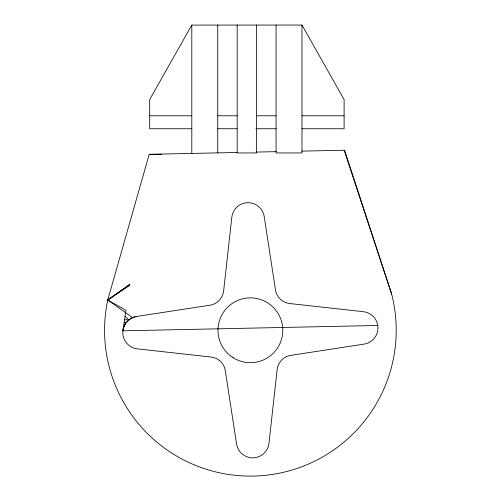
<?xml version="1.0" encoding="UTF-8"?>
<svg xmlns="http://www.w3.org/2000/svg" width="501" height="501" viewBox="0 0 501 501"><rect width="100%" height="100%" fill="white"/><g stroke="black" fill="none" stroke-linecap="round" stroke-linejoin="round"><path stroke-width="0.75" d="M377.798 325.481L122.895 330.817L125.945 310.351L107.746 299.986L149.204 154.314L237.43 152.467M122.895 330.817C123.722 323.646 129.527 317.59 136.654 316.457L209.988 305.197A16.201 16.201 0 0 0 223.634 290.968L231.813 217.227A16.345 16.345 0 0 1 264.215 216.551L275.469 289.885A16.201 16.201 0 0 0 289.703 303.531L363.438 311.71A16.345 16.345 0 0 1 364.121 344.106L290.787 355.366A16.201 16.201 0 0 0 277.141 369.594L268.962 443.335A16.345 16.345 0 0 1 236.566 444.011L225.306 370.677A16.201 16.201 0 0 0 211.078 357.031L137.337 348.853A16.345 16.345 0 0 1 136.654 316.457M301.946 128.744L344.112 128.744L344.112 99.58L301.984 25.05L191.808 25.081L149.686 99.58L149.686 128.744L191.852 128.744M132.565 317.647L107.746 299.986L129.834 284.236L129.671 285.363L107.746 299.986A145.822 145.822 0 0 0 253.443 476.069A145.822 145.822 0 0 0 391.632 294.037L344.6 150.219L301.884 151.114M107.746 299.986L129.772 284.687M256.017 152.079L276.283 151.653M149.686 115.787L191.808 115.787M217.735 115.787L237.18 115.787M256.618 115.787L276.064 115.787M301.984 115.787L344.112 115.787M217.616 128.744L237.136 128.744M255.879 128.744L276.183 128.744M161.698 154.308L149.204 154.346M124.542 319.744L128.914 319.857L125.062 316.244M124.116 322.613L125.964 322.938M123.534 326.527L123.91 326.677M344.112 150.231L391.632 294.037M301.984 25.05L301.984 152.943L276.064 152.943L276.064 25.05M256.618 25.05L256.618 152.943L237.18 152.943L237.18 25.05M217.735 25.05L217.735 152.943M191.808 25.081L191.808 152.943M233.028 357.639A32.402 32.402 0 0 0 282.764 331.637A32.402 32.402 0 0 0 235.376 301.564A32.402 32.402 0 0 0 233.028 357.639"/></g></svg>
